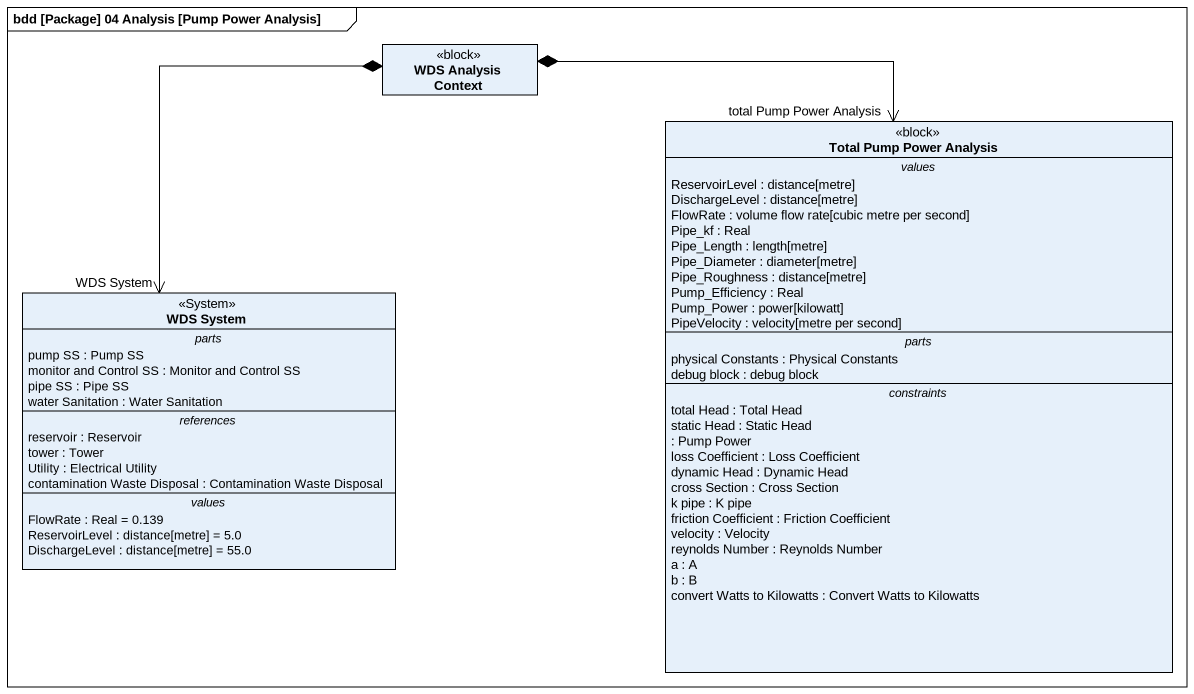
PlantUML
@startuml
mainframe bdd [Package] 04 Analysis [Pump Power Analysis]
hide circle
hide empty members
class "WDS Analysis Context" as WDS_Analysis_Context <<block>>
class "Total Pump Power Analysis" as Total_Pump_Power_Analysis <<block>> {
  -- values --
  ReservoirLevel : distance[metre]
  DischargeLevel : distance[metre]
  FlowRate : volume flow rate[cubic metre per second]
  Pipe_kf : Real
  Pipe_Length : length[metre]
  Pipe_Diameter : diameter[metre]
  Pipe_Roughness : distance[metre]
  Pump_Efficiency : Real
  Pump_Power : power[kilowatt]
  PipeVelocity : velocity[metre per second]
  -- parts --
  physical Constants : Physical Constants
  debug block : debug block
  -- constraints --
  total Head : Total Head
  static Head : Static Head
  : Pump Power
  loss Coefficient : Loss Coefficient
  dynamic Head : Dynamic Head
  cross Section : Cross Section
  k pipe : K pipe
  friction Coefficient : Friction Coefficient
  velocity : Velocity
  reynolds Number : Reynolds Number
  a : A
  b : B
  convert Watts to Kilowatts : Convert Watts to Kilowatts
}
class "WDS System" as WDS_System <<System>> {
  -- parts --
  pump SS : Pump SS
  monitor and Control SS : Monitor and Control SS
  pipe SS : Pipe SS
  water Sanitation : Water Sanitation
  -- references --
  reservoir : Reservoir
  tower : Tower
  Utility : Electrical Utility
  contamination Waste Disposal : Contamination Waste Disposal
  -- values --
  FlowRate : Real = 0.139
  ReservoirLevel : distance[metre] = 5.0
  DischargeLevel : distance[metre] = 55.0
}
WDS_Analysis_Context *--> "total Pump Power Analysis" Total_Pump_Power_Analysis
WDS_Analysis_Context *--> "WDS System" WDS_System
@enduml
